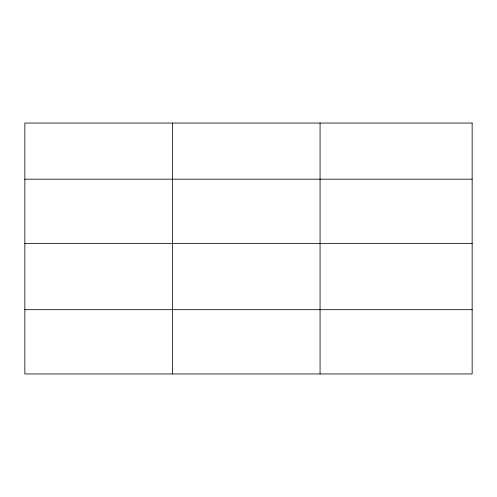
<?xml version="1.0" encoding="UTF-8"?>
<svg xmlns="http://www.w3.org/2000/svg" width="497" height="497" viewBox="0 0 497 497"><rect width="100%" height="100%" fill="white"/><g stroke="black" fill="none" stroke-linecap="round" stroke-linejoin="round"><path stroke-width="0.75" d="M24.85 179.193L472.15 179.193M24.85 243.468L472.15 243.468M24.85 309.681L472.15 309.681M320.068 123.045L320.068 373.955M172.459 123.045L172.459 373.955M472.15 123.045L24.85 123.045L24.85 373.955L472.15 373.955L472.15 123.045"/></g></svg>
